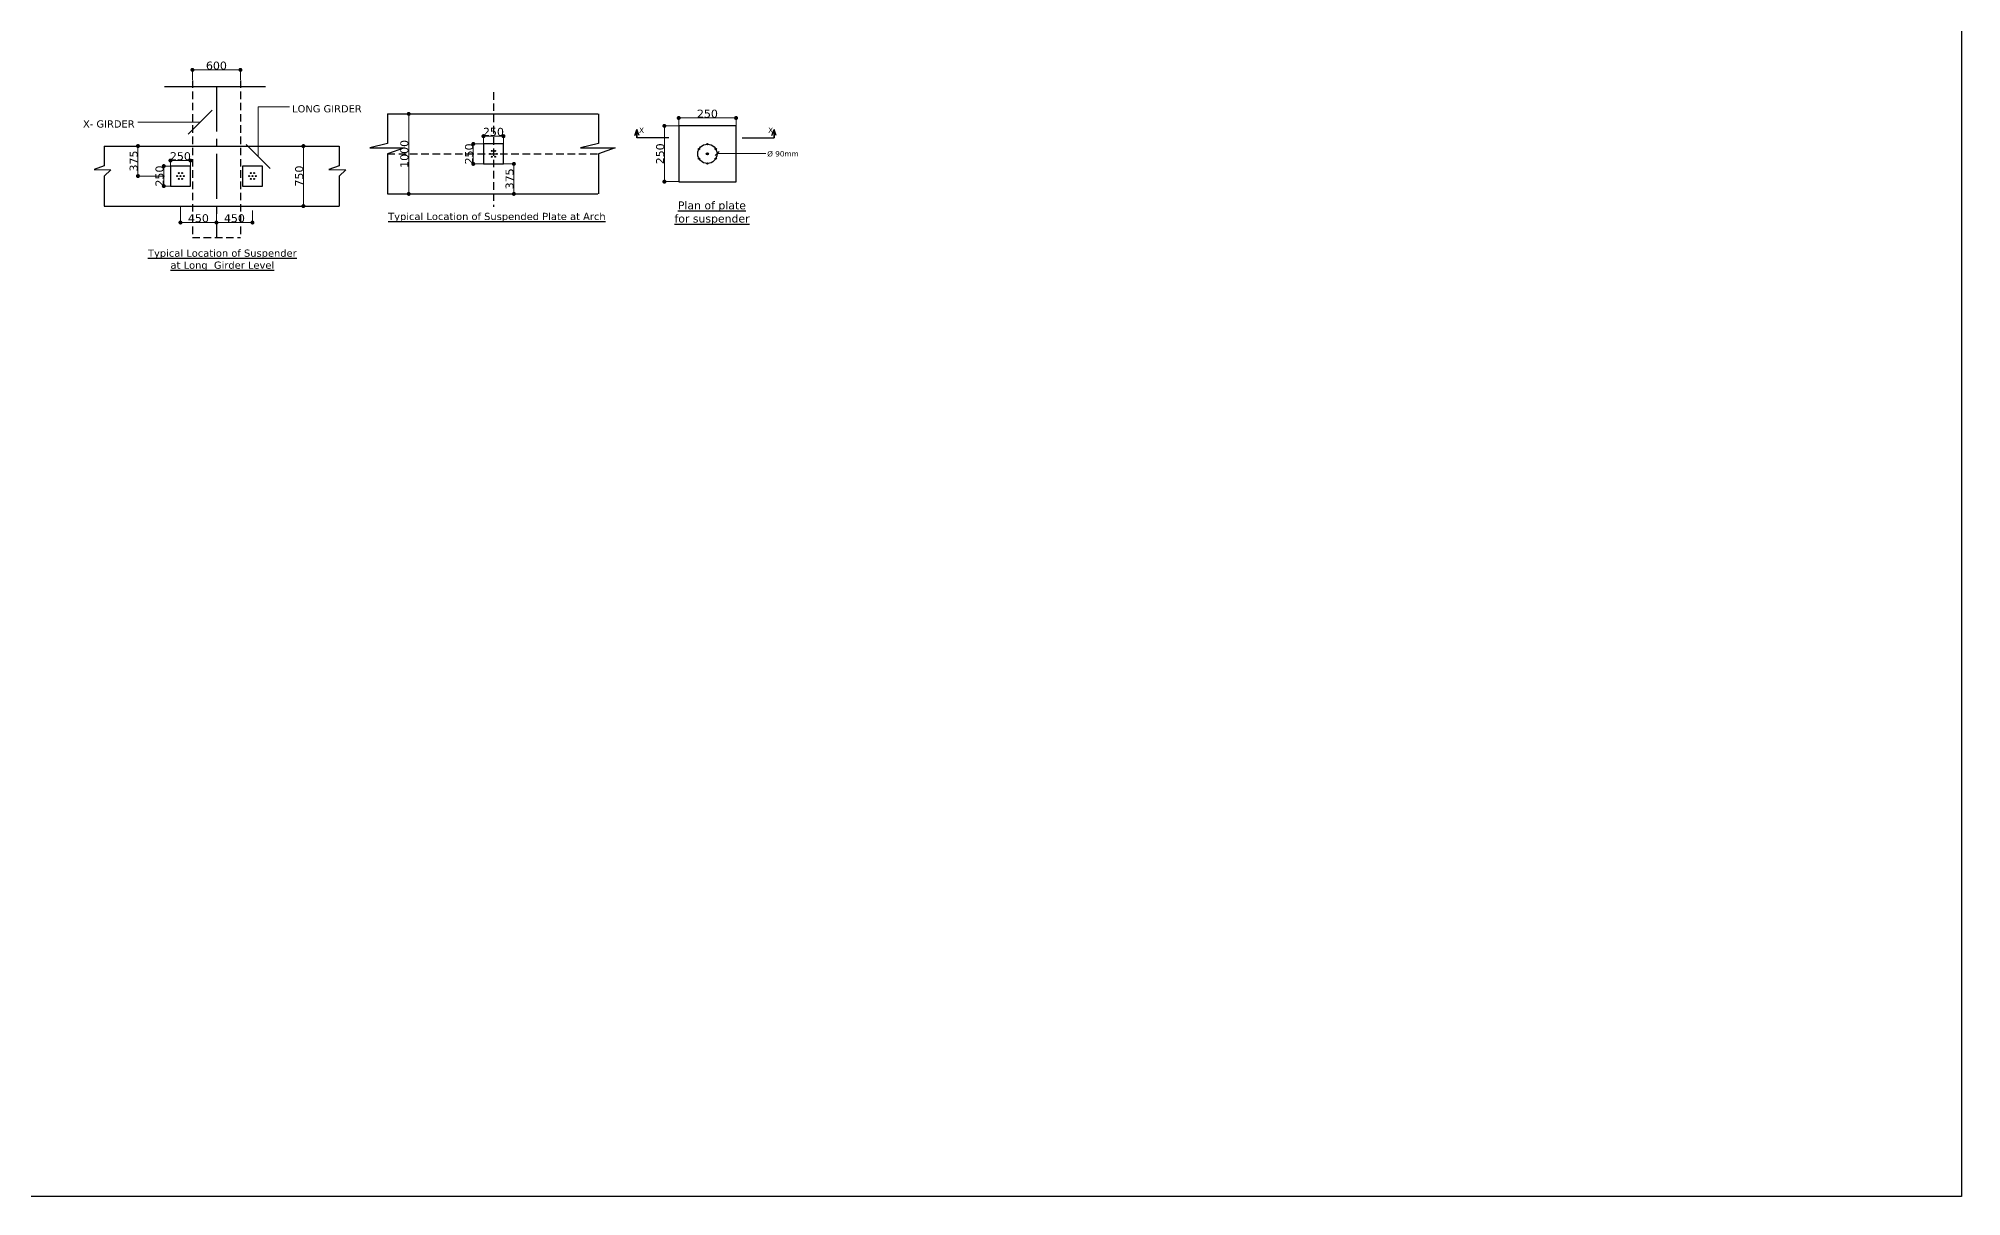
# Model space of a CAD drawing. Header units: millimetres. Extents: x 1231188 to 3899118, y -5478610 to -489530.
# Drawn here: x 2680499 to 2704531, y -3275968 to -3261491 of the extents above; entities that cross this region are included whole.
import ezdxf

# ---------------------------------------------------------------- set-up
doc = ezdxf.new("R2010")
doc.units = ezdxf.units.MM
doc.header["$LTSCALE"] = 25
doc.header["$MEASUREMENT"] = 0
doc.header["$PDMODE"] = 3
doc.linetypes.add('CENTER2', pattern=[1.125, 0.75, -0.125, 0.125, -0.125])
doc.linetypes.add('DASHED2', pattern=[0.375, 0.25, -0.125])
doc.layers.get('0').update_dxf_attribs({"lineweight": 13})
doc.layers.get('Defpoints').update_dxf_attribs({"color": 230, "lineweight": 9})
doc.styles.add('swis lt cn bt', font='verdana.ttf')
doc.dimstyles.new('meter', dxfattribs={"dimtxt": 150, "dimasz": 5, "dimexe": 3, "dimexo": 4, "dimgap": 1, "dimtad": 1, "dimdec": 0, "dimzin": 0, "dimdsep": 46, "dimtxsty": 'swis lt cn bt', "dimblk": 'OBLIQUE', "dimcen": 3, "dimdle": 3, "dimclrd": 8, "dimclre": 8, "dimclrt": 7, "dimadec": 0, "dimazin": 0, "dimtfac": 1, "dimtdec": 0, "dimtofl": 0, "dimtmove": 1, "dimatfit": 2, "dimldrblk": 'OBLIQUE', "dimfxl": 1, "dimtolj": 1, "dimtzin": 0, "dimlwd": 9, "dimlwe": 9, "dimarcsym": 0})

# ---------------------------------------------------------------- blocks, each defined once
blk = doc.blocks.new('_Dot')
at = {"color": 0, "lineweight": -2}
blk.add_line((-0.5, 0), (-1, 0), dxfattribs=at)
at = {"color": 0, "const_width": 0.5}
blk.add_lwpolyline([(-0.25, 0, 1), (0.25, 0, 1)], format="xyb", close=True, dxfattribs=at)
blk = doc.blocks.new('*D877')
at = {"color": 5, "linetype": 'DASHED2', "lineweight": 9, "ltscale": 100, "transparency": 16777216}
for p, q in [((2682072, -3262836), (2681739, -3262836)), ((2682072, -3263211), (2681739, -3263211))]:
    blk.add_line(p, q, dxfattribs=at)
at = {"color": 8, "lineweight": 9, "ltscale": 100, "transparency": 16777216}
blk.add_line((2681742, -3262886), (2681742, -3263161), dxfattribs=at)
at = {"layer": 'Defpoints', "color": 0, "lineweight": -2, "ltscale": 100, "transparency": 16777216}
for p in [(2682076, -3262836), (2681742, -3263211), (2682076, -3263211)]:
    blk.add_point(p, dxfattribs=at)
at = {"color": 8, "lineweight": 9, "ltscale": 100, "transparency": 16777216, "xscale": 50, "yscale": 50, "zscale": 50}
for p, rotation in [((2681742, -3262836), 90), ((2681742, -3263211), 270)]:
    blk.add_blockref('_Dot', p, dxfattribs=dict(at, rotation=rotation))
at = {"color": 7, "lineweight": -2, "ltscale": 100, "transparency": 16777216, "insert": (2681689, -3263023), "char_height": 100, "attachment_point": 5, "rotation": 90, "style": 'swis lt cn bt'}
blk.add_mtext('\\A1;375', dxfattribs=at)
blk = doc.blocks.new('_Oblique')
at = {"color": 0, "linetype": 'ByBlock', "lineweight": -2}
blk.add_line((-0.5, -0.5), (0.5, 0.5), dxfattribs=at)
blk = doc.blocks.new('*D881')
at = {"color": 5, "linetype": 'DASHED2', "lineweight": 9, "ltscale": 100, "transparency": 16777216}
for p, q in [((2682148, -3263082), (2682148, -3263014)), ((2682398, -3263082), (2682398, -3263014))]:
    blk.add_line(p, q, dxfattribs=at)
at = {"color": 8, "lineweight": 9, "ltscale": 100, "transparency": 16777216}
blk.add_line((2682198, -3263017), (2682348, -3263017), dxfattribs=at)
at = {"layer": 'Defpoints', "color": 0, "lineweight": -2, "ltscale": 100, "transparency": 16777216}
for p in [(2682148, -3263086), (2682398, -3263017), (2682398, -3263086)]:
    blk.add_point(p, dxfattribs=at)
at = {"color": 8, "lineweight": 9, "ltscale": 100, "transparency": 16777216, "xscale": 50, "yscale": 50, "zscale": 50, "rotation": 180}
blk.add_blockref('_Dot', (2682148, -3263017), dxfattribs=at)
at = {"color": 8, "lineweight": 9, "ltscale": 100, "transparency": 16777216, "xscale": 50, "yscale": 50, "zscale": 50}
blk.add_blockref('_Dot', (2682398, -3263017), dxfattribs=at)
at = {"color": 7, "lineweight": -2, "ltscale": 100, "transparency": 16777216, "insert": (2682273, -3262964), "char_height": 100, "attachment_point": 5, "style": 'swis lt cn bt'}
blk.add_mtext('\\A1;250', dxfattribs=at)
blk = doc.blocks.new('*D882')
at = {"color": 5, "linetype": 'DASHED2', "lineweight": 9, "ltscale": 100, "transparency": 16777216}
for p, q in [((2682144, -3263086), (2682062, -3263086)), ((2682144, -3263336), (2682062, -3263336))]:
    blk.add_line(p, q, dxfattribs=at)
at = {"color": 8, "lineweight": 9, "ltscale": 100, "transparency": 16777216}
blk.add_line((2682065, -3263136), (2682065, -3263286), dxfattribs=at)
at = {"layer": 'Defpoints', "color": 0, "lineweight": -2, "ltscale": 100, "transparency": 16777216}
for p in [(2682148, -3263086), (2682065, -3263336), (2682148, -3263336)]:
    blk.add_point(p, dxfattribs=at)
at = {"color": 8, "lineweight": 9, "ltscale": 100, "transparency": 16777216, "xscale": 50, "yscale": 50, "zscale": 50}
for p, rotation in [((2682065, -3263086), 90), ((2682065, -3263336), 270)]:
    blk.add_blockref('_Dot', p, dxfattribs=dict(at, rotation=rotation))
at = {"color": 7, "lineweight": -2, "ltscale": 100, "transparency": 16777216, "insert": (2682012, -3263211), "char_height": 100, "attachment_point": 5, "rotation": 90, "style": 'swis lt cn bt'}
blk.add_mtext('\\A1;250', dxfattribs=at)
blk = doc.blocks.new('*D883')
at = {"color": 5, "linetype": 'DASHED2', "lineweight": 9, "ltscale": 100, "transparency": 16777216}
for p, q in [((2682723, -3263642), (2682723, -3263795)), ((2683173, -3263642), (2683173, -3263795))]:
    blk.add_line(p, q, dxfattribs=at)
at = {"color": 8, "lineweight": 9, "ltscale": 100, "transparency": 16777216}
blk.add_line((2682773, -3263792), (2683123, -3263792), dxfattribs=at)
at = {"layer": 'Defpoints', "color": 0, "lineweight": -2, "ltscale": 100, "transparency": 16777216}
for p in [(2682723, -3263586), (2683173, -3263586), (2683173, -3263792)]:
    blk.add_point(p, dxfattribs=at)
at = {"color": 8, "lineweight": 9, "ltscale": 100, "transparency": 16777216, "xscale": 50, "yscale": 50, "zscale": 50, "rotation": 180}
blk.add_blockref('_Dot', (2682723, -3263792), dxfattribs=at)
at = {"color": 8, "lineweight": 9, "ltscale": 100, "transparency": 16777216, "xscale": 50, "yscale": 50, "zscale": 50}
blk.add_blockref('_Dot', (2683173, -3263792), dxfattribs=at)
at = {"color": 7, "lineweight": -2, "ltscale": 100, "transparency": 16777216, "insert": (2682948, -3263739), "char_height": 100, "attachment_point": 5, "style": 'swis lt cn bt'}
blk.add_mtext('\\A1;450', dxfattribs=at)
blk = doc.blocks.new('*D878')
at = {"color": 5, "linetype": 'DASHED2', "lineweight": 9, "ltscale": 100, "transparency": 16777216}
for p, q in [((2682423, -3262010), (2682423, -3261881)), ((2683023, -3262010), (2683023, -3261881))]:
    blk.add_line(p, q, dxfattribs=at)
at = {"color": 8, "lineweight": 9, "ltscale": 100, "transparency": 16777216}
blk.add_line((2682473, -3261884), (2682973, -3261884), dxfattribs=at)
at = {"layer": 'Defpoints', "color": 0, "lineweight": -2, "ltscale": 100, "transparency": 16777216}
for p in [(2683023, -3261884), (2682423, -3262014), (2683023, -3262014)]:
    blk.add_point(p, dxfattribs=at)
at = {"color": 8, "lineweight": 9, "ltscale": 100, "transparency": 16777216, "xscale": 50, "yscale": 50, "zscale": 50, "rotation": 180}
blk.add_blockref('_Dot', (2682423, -3261884), dxfattribs=at)
at = {"color": 8, "lineweight": 9, "ltscale": 100, "transparency": 16777216, "xscale": 50, "yscale": 50, "zscale": 50}
blk.add_blockref('_Dot', (2683023, -3261884), dxfattribs=at)
at = {"color": 7, "lineweight": -2, "ltscale": 100, "transparency": 16777216, "insert": (2682723, -3261831), "char_height": 100, "attachment_point": 5, "style": 'swis lt cn bt'}
blk.add_mtext('\\A1;600', dxfattribs=at)
blk = doc.blocks.new('*D884')
at = {"color": 5, "linetype": 'DASHED2', "lineweight": 9, "ltscale": 100, "transparency": 16777216}
for p, q in [((2684252, -3262836), (2683807, -3262836)), ((2684252, -3263586), (2683807, -3263586))]:
    blk.add_line(p, q, dxfattribs=at)
at = {"color": 8, "lineweight": 9, "ltscale": 100, "transparency": 16777216}
blk.add_line((2683810, -3262886), (2683810, -3263536), dxfattribs=at)
at = {"layer": 'Defpoints', "color": 0, "lineweight": -2, "ltscale": 100, "transparency": 16777216}
for p in [(2684256, -3262836), (2683810, -3263586), (2684256, -3263586)]:
    blk.add_point(p, dxfattribs=at)
at = {"color": 8, "lineweight": 9, "ltscale": 100, "transparency": 16777216, "xscale": 50, "yscale": 50, "zscale": 50}
for p, rotation in [((2683810, -3262836), 90), ((2683810, -3263586), 270)]:
    blk.add_blockref('_Dot', p, dxfattribs=dict(at, rotation=rotation))
at = {"color": 7, "lineweight": -2, "ltscale": 100, "transparency": 16777216, "insert": (2683757, -3263211), "char_height": 100, "attachment_point": 5, "rotation": 90, "style": 'swis lt cn bt'}
blk.add_mtext('\\A1;750', dxfattribs=at)
blk = doc.blocks.new('*D879')
at = {"color": 5, "linetype": 'DASHED2', "lineweight": 9, "ltscale": 100, "transparency": 16777216}
for p, q in [((2682273, -3263590), (2682273, -3263795)), ((2682723, -3263590), (2682723, -3263795))]:
    blk.add_line(p, q, dxfattribs=at)
at = {"color": 8, "lineweight": 9, "ltscale": 100, "transparency": 16777216}
blk.add_line((2682673, -3263792), (2682323, -3263792), dxfattribs=at)
at = {"layer": 'Defpoints', "color": 0, "lineweight": -2, "ltscale": 100, "transparency": 16777216}
for p in [(2682273, -3263586), (2682723, -3263586), (2682273, -3263792)]:
    blk.add_point(p, dxfattribs=at)
at = {"color": 8, "lineweight": 9, "ltscale": 100, "transparency": 16777216, "xscale": 50, "yscale": 50, "zscale": 50, "rotation": 180}
blk.add_blockref('_Dot', (2682273, -3263792), dxfattribs=at)
at = {"color": 8, "lineweight": 9, "ltscale": 100, "transparency": 16777216, "xscale": 50, "yscale": 50, "zscale": 50}
blk.add_blockref('_Dot', (2682723, -3263792), dxfattribs=at)
at = {"color": 7, "lineweight": -2, "ltscale": 100, "transparency": 16777216, "insert": (2682498, -3263739), "char_height": 100, "attachment_point": 5, "style": 'swis lt cn bt'}
blk.add_mtext('\\A1;450', dxfattribs=at)
blk = doc.blocks.new('*D885')
at = {"color": 5, "linetype": 'DASHED2', "lineweight": 9, "ltscale": 100, "transparency": 16777216}
for p, q in [((2686060, -3262805), (2686060, -3262709)), ((2686310, -3262805), (2686310, -3262709))]:
    blk.add_line(p, q, dxfattribs=at)
at = {"color": 8, "lineweight": 9, "ltscale": 100, "transparency": 16777216}
blk.add_line((2686110, -3262712), (2686260, -3262712), dxfattribs=at)
at = {"layer": 'Defpoints', "color": 0, "lineweight": -2, "ltscale": 100, "transparency": 16777216}
for p in [(2686060, -3262809), (2686310, -3262712), (2686310, -3262809)]:
    blk.add_point(p, dxfattribs=at)
at = {"color": 8, "lineweight": 9, "ltscale": 100, "transparency": 16777216, "xscale": 50, "yscale": 50, "zscale": 50, "rotation": 180}
blk.add_blockref('_Dot', (2686060, -3262712), dxfattribs=at)
at = {"color": 8, "lineweight": 9, "ltscale": 100, "transparency": 16777216, "xscale": 50, "yscale": 50, "zscale": 50}
blk.add_blockref('_Dot', (2686310, -3262712), dxfattribs=at)
at = {"color": 7, "lineweight": -2, "ltscale": 100, "transparency": 16777216, "insert": (2686185, -3262659), "char_height": 100, "attachment_point": 5, "style": 'swis lt cn bt'}
blk.add_mtext('\\A1;250', dxfattribs=at)
blk = doc.blocks.new('*D886')
at = {"color": 5, "linetype": 'DASHED2', "lineweight": 9, "ltscale": 100, "transparency": 16777216}
for p, q in [((2686056, -3262809), (2685930, -3262809)), ((2686056, -3263059), (2685930, -3263059))]:
    blk.add_line(p, q, dxfattribs=at)
at = {"color": 8, "lineweight": 9, "ltscale": 100, "transparency": 16777216}
blk.add_line((2685933, -3262859), (2685933, -3263009), dxfattribs=at)
at = {"layer": 'Defpoints', "color": 0, "lineweight": -2, "ltscale": 100, "transparency": 16777216}
for p in [(2686060, -3262809), (2685933, -3263059), (2686060, -3263059)]:
    blk.add_point(p, dxfattribs=at)
at = {"color": 8, "lineweight": 9, "ltscale": 100, "transparency": 16777216, "xscale": 50, "yscale": 50, "zscale": 50}
for p, rotation in [((2685933, -3262809), 90), ((2685933, -3263059), 270)]:
    blk.add_blockref('_Dot', p, dxfattribs=dict(at, rotation=rotation))
at = {"color": 7, "lineweight": -2, "ltscale": 100, "transparency": 16777216, "insert": (2685880, -3262934), "char_height": 100, "attachment_point": 5, "rotation": 90, "style": 'swis lt cn bt'}
blk.add_mtext('\\A1;250', dxfattribs=at)
blk = doc.blocks.new('*D887')
at = {"color": 5, "linetype": 'DASHED2', "lineweight": 9, "ltscale": 100, "transparency": 16777216}
for p, q in [((2686314, -3263059), (2686443, -3263059)), ((2686314, -3263434), (2686443, -3263434))]:
    blk.add_line(p, q, dxfattribs=at)
at = {"color": 8, "lineweight": 9, "ltscale": 100, "transparency": 16777216}
blk.add_line((2686440, -3263109), (2686440, -3263384), dxfattribs=at)
at = {"layer": 'Defpoints', "color": 0, "lineweight": -2, "ltscale": 100, "transparency": 16777216}
for p in [(2686310, -3263059), (2686310, -3263434), (2686440, -3263434)]:
    blk.add_point(p, dxfattribs=at)
at = {"color": 8, "lineweight": 9, "ltscale": 100, "transparency": 16777216, "xscale": 50, "yscale": 50, "zscale": 50}
for p, rotation in [((2686440, -3263059), 90), ((2686440, -3263434), 270)]:
    blk.add_blockref('_Dot', p, dxfattribs=dict(at, rotation=rotation))
at = {"color": 7, "lineweight": -2, "ltscale": 100, "transparency": 16777216, "insert": (2686387, -3263246), "char_height": 100, "attachment_point": 5, "rotation": 90, "style": 'swis lt cn bt'}
blk.add_mtext('\\A1;375', dxfattribs=at)
blk = doc.blocks.new('*D880')
at = {"color": 5, "linetype": 'DASHED2', "lineweight": 9, "ltscale": 100, "transparency": 16777216}
for p, q in [((2684865, -3262434), (2685129, -3262434)), ((2684999, -3263434), (2685129, -3263434))]:
    blk.add_line(p, q, dxfattribs=at)
at = {"color": 8, "lineweight": 9, "ltscale": 100, "transparency": 16777216}
blk.add_line((2685126, -3262484), (2685126, -3263384), dxfattribs=at)
at = {"layer": 'Defpoints', "color": 0, "lineweight": -2, "ltscale": 100, "transparency": 16777216}
for p in [(2684861, -3262434), (2684995, -3263434), (2685126, -3263434)]:
    blk.add_point(p, dxfattribs=at)
at = {"color": 8, "lineweight": 9, "ltscale": 100, "transparency": 16777216, "xscale": 50, "yscale": 50, "zscale": 50}
for p, rotation in [((2685126, -3262434), 90), ((2685126, -3263434), 270)]:
    blk.add_blockref('_Dot', p, dxfattribs=dict(at, rotation=rotation))
at = {"color": 7, "lineweight": -2, "ltscale": 100, "transparency": 16777216, "insert": (2685072, -3262934), "char_height": 100, "attachment_point": 5, "rotation": 90, "style": 'swis lt cn bt'}
blk.add_mtext('\\A1;1000', dxfattribs=at)
blk = doc.blocks.new('*D888')
at = {"color": 5, "linetype": 'DASHED2', "lineweight": 9, "ltscale": 100, "transparency": 16777216}
for p, q in [((2688500, -3262580), (2688500, -3262482)), ((2689217, -3262580), (2689217, -3262482))]:
    blk.add_line(p, q, dxfattribs=at)
at = {"color": 8, "lineweight": 9, "ltscale": 100, "transparency": 16777216}
blk.add_line((2688550, -3262485), (2689167, -3262485), dxfattribs=at)
at = {"layer": 'Defpoints', "color": 0, "lineweight": -2, "ltscale": 100, "transparency": 16777216}
for p in [(2688500, -3262584), (2689217, -3262485), (2689217, -3262584)]:
    blk.add_point(p, dxfattribs=at)
at = {"color": 8, "lineweight": 9, "ltscale": 100, "transparency": 16777216, "xscale": 50, "yscale": 50, "zscale": 50, "rotation": 180}
blk.add_blockref('_Dot', (2688500, -3262485), dxfattribs=at)
at = {"color": 8, "lineweight": 9, "ltscale": 100, "transparency": 16777216, "xscale": 50, "yscale": 50, "zscale": 50}
blk.add_blockref('_Dot', (2689217, -3262485), dxfattribs=at)
at = {"color": 7, "lineweight": -2, "ltscale": 100, "transparency": 16777216, "insert": (2688859, -3262432), "char_height": 100, "attachment_point": 5, "style": 'swis lt cn bt'}
blk.add_mtext('\\A1;250', dxfattribs=at)
blk = doc.blocks.new('*D889')
at = {"color": 5, "linetype": 'DASHED2', "lineweight": 9, "ltscale": 100, "transparency": 16777216}
for p, q in [((2688496, -3262584), (2688318, -3262584)), ((2688496, -3263281), (2688318, -3263281))]:
    blk.add_line(p, q, dxfattribs=at)
at = {"color": 8, "lineweight": 9, "ltscale": 100, "transparency": 16777216}
blk.add_line((2688321, -3262634), (2688321, -3263231), dxfattribs=at)
at = {"layer": 'Defpoints', "color": 0, "lineweight": -2, "ltscale": 100, "transparency": 16777216}
for p in [(2688500, -3262584), (2688321, -3263281), (2688500, -3263281)]:
    blk.add_point(p, dxfattribs=at)
at = {"color": 8, "lineweight": 9, "ltscale": 100, "transparency": 16777216, "xscale": 50, "yscale": 50, "zscale": 50}
for p, rotation in [((2688321, -3262584), 90), ((2688321, -3263281), 270)]:
    blk.add_blockref('_Dot', p, dxfattribs=dict(at, rotation=rotation))
at = {"color": 7, "lineweight": -2, "ltscale": 100, "transparency": 16777216, "insert": (2688268, -3262933), "char_height": 100, "attachment_point": 5, "rotation": 90, "style": 'swis lt cn bt'}
blk.add_mtext('\\A1;250', dxfattribs=at)

msp = doc.modelspace()

# ---------------------------------------------------------------- hatches: boundary and pattern name
at = {"lineweight": -2, "ltscale": 100}
h = msp.add_hatch(color=4, dxfattribs=at)
edge = h.paths.add_edge_path()
edge.add_arc((2688858.54581, -3262932.63943), 13.99841, -120, 240)
edge = h.paths.add_edge_path()
edge.add_arc((2688754.187, -3262872.38784), 7.56753, -120, 240)
h = msp.add_hatch(color=4, dxfattribs=at)
edge = h.paths.add_edge_path()
edge.add_arc((2688858.54581, -3262932.63943), 13.99841, -180, 180)
edge = h.paths.add_edge_path()
edge.add_arc((2688858.54581, -3262812.13626), 7.56753, -180, 180)
h = msp.add_hatch(color=4, dxfattribs=at)
edge = h.paths.add_edge_path()
edge.add_arc((2688858.54581, -3262932.63943), 13.99841, 120, 480)
edge = h.paths.add_edge_path()
edge.add_arc((2688962.90461, -3262872.38784), 7.56753, 120, 480)
h = msp.add_hatch(color=4, dxfattribs=at)
edge = h.paths.add_edge_path()
edge.add_arc((2688858.54581, -3262932.63943), 13.99841, -60, 300)
edge = h.paths.add_edge_path()
edge.add_arc((2688754.187, -3262992.89101), 7.56753, -60, 300)
h = msp.add_hatch(color=4, dxfattribs=at)
edge = h.paths.add_edge_path()
edge.add_arc((2688858.54581, -3262932.63943), 13.99841, 0, 360)
edge = h.paths.add_edge_path()
edge.add_arc((2688858.54581, -3263053.1426), 7.56753, 0, 360)
h = msp.add_hatch(color=4, dxfattribs=at)
edge = h.paths.add_edge_path()
edge.add_arc((2688858.54581, -3262932.63943), 13.99841, 60, 420)
edge = h.paths.add_edge_path()
edge.add_arc((2688962.90461, -3262992.89101), 7.56753, 60, 420)

# ---------------------------------------------------------------- linework, layer by layer
at = {"color": 1, "lineweight": -2, "ltscale": 100}
for p, q in [((2682073.67668, -3262090.25332), (2683337.95344, -3262090.25332)), ((2681321.04725, -3262835.87836), (2681321.04725, -3263083.01827)), ((2684256.01809, -3262835.87836), (2684256.01809, -3263083.01827)), ((2681321.04725, -3263083.01827), (2681193.87749, -3263129.6106)), ((2681193.87749, -3263129.6106), (2681404.62793, -3263131.21743)), ((2681404.62793, -3263131.21743), (2681321.04725, -3263210.87836)), ((2684256.01809, -3263083.01827), (2684128.84833, -3263129.6106)), ((2684128.84833, -3263129.6106), (2684339.59877, -3263131.21743)), ((2684339.59877, -3263131.21743), (2684256.01809, -3263210.87836)), ((2681321.04725, -3263210.87836), (2681321.04725, -3263585.87836)), ((2684256.01809, -3263210.87836), (2684256.01809, -3263585.87836))]:
    msp.add_line(p, q, dxfattribs=at)
at = {"color": 2, "linetype": 'DASHED2', "lineweight": -2, "ltscale": 15}
for p, q in [((2682422.51184, -3262014.37715), (2682422.51184, -3263978.28923)), ((2683022.51184, -3262014.37715), (2683022.51184, -3263978.28923)), ((2686184.79996, -3262163.32519), (2686184.79996, -3263594.99746)), ((2684860.67291, -3262933.58498), (2687489.58456, -3262933.58498)), ((2682422.51184, -3263978.28923), (2683022.51184, -3263978.28923))]:
    msp.add_line(p, q, dxfattribs=at)
at = {"color": 2, "linetype": 'CENTER2', "lineweight": -2, "ltscale": 30}
msp.add_line((2682722.51184, -3262090.25332), (2682722.51184, -3263978.28923), dxfattribs=at)
at = {"color": 4, "lineweight": -2, "ltscale": 100}
for p, q in [((2684860.67291, -3262433.58498), (2687489.58456, -3262433.58498)), ((2684860.67291, -3262433.58498), (2684860.67291, -3262804.07521)), ((2687495.56959, -3262433.58498), (2687495.56959, -3262804.07521)), ((2687977.63915, -3262628.1024), (2687950.59521, -3262702.23628)), ((2687950.59521, -3262702.23628), (2687977.63915, -3262628.1024)), ((2687977.63915, -3262733.42846), (2687977.63915, -3262628.1024)), ((2687977.63915, -3262628.1024), (2687977.63915, -3262733.42846)), ((2687977.63915, -3262733.42846), (2687977.63915, -3262628.1024)), ((2688004.68309, -3262702.23628), (2687977.63915, -3262628.1024)), ((2689665.52539, -3262702.23628), (2689692.56933, -3262628.1024)), ((2689692.56933, -3262628.1024), (2689692.56933, -3262733.42846)), ((2689692.56933, -3262733.42846), (2689692.56933, -3262628.1024)), ((2689719.61327, -3262702.23628), (2689692.56933, -3262628.1024)), ((2681321.04725, -3262835.87836), (2684256.01809, -3262835.87836)), ((2684860.67291, -3262804.07521), (2684639.1462, -3262856.32613)), ((2684639.1462, -3262856.32613), (2685071.95571, -3262856.32613)), ((2685071.95571, -3262856.32613), (2684860.67291, -3262933.58498)), ((2687495.56959, -3262804.07521), (2687274.04288, -3262856.32613)), ((2687274.04288, -3262856.32613), (2687706.85239, -3262856.32613)), ((2687706.85239, -3262856.32613), (2687495.56959, -3262933.58498)), ((2688378.1166, -3262733.42846), (2687977.63915, -3262733.42846)), ((2689292.09187, -3262733.42846), (2689692.56933, -3262733.42846)), ((2684860.67291, -3262933.58498), (2684860.67291, -3263433.58498)), ((2687495.56959, -3262933.58498), (2687495.56959, -3263433.58498)), ((2681321.04725, -3263585.87836), (2684256.01809, -3263585.87836)), ((2684860.67291, -3263433.58498), (2687489.58456, -3263433.58498))]:
    msp.add_line(p, q, dxfattribs=at)
at = {"color": 1, "lineweight": -2, "ltscale": 100}
msp.add_lwpolyline([(2688500.15149, -3263281.25623), (2689216.94012, -3263281.25623), (2689216.94012, -3262584.02262), (2688500.15149, -3262584.02262)], close=True, dxfattribs=at)
at = {"color": 4, "lineweight": -2, "ltscale": 100}
for points in [[(2686059.79996, -3263058.58498), (2686309.79996, -3263058.58498), (2686309.79996, -3262808.58498), (2686059.79996, -3262808.58498)], [(2682147.51184, -3263335.87836), (2682397.51184, -3263335.87836), (2682397.51184, -3263085.87836), (2682147.51184, -3263085.87836)], [(2683047.51184, -3263335.87836), (2683297.51184, -3263335.87836), (2683297.51184, -3263085.87836), (2683047.51184, -3263085.87836)]]:
    msp.add_lwpolyline(points, close=True, dxfattribs=at)
for centre, radius in [((2686163.68297, -3262897.00929), 5.83059), ((2686205.91695, -3262897.00929), 5.83059), ((2688858.54581, -3262932.63943), 120.50317), ((2688754.187, -3262872.38784), 7.56753), ((2688858.54581, -3262812.13626), 7.56753), ((2688962.90461, -3262872.38784), 7.56753), ((2686142.56599, -3262933.58498), 5.83059), ((2686163.68297, -3262970.16067), 5.83059), ((2686184.79996, -3262933.58498), 5.83059), ((2686205.91695, -3262970.16067), 5.83059), ((2686227.03394, -3262933.58498), 5.83059), ((2688754.187, -3262992.89101), 7.56753), ((2688858.54581, -3262932.63943), 13.99841), ((2688858.54581, -3263053.1426), 7.56753), ((2688962.90461, -3262992.89101), 7.56753), ((2682230.27786, -3263210.87836), 5.83059), ((2682251.39485, -3263174.30267), 5.83059), ((2682251.39485, -3263247.45405), 5.83059), ((2682272.51184, -3263210.87836), 5.83059), ((2682293.62882, -3263174.30267), 5.83059), ((2682293.62882, -3263247.45405), 5.83059), ((2682314.74581, -3263210.87836), 5.83059), ((2683130.27786, -3263210.87836), 5.83059), ((2683151.39485, -3263174.30267), 5.83059), ((2683151.39485, -3263247.45405), 5.83059), ((2683172.51184, -3263210.87836), 5.83059), ((2683193.62882, -3263174.30267), 5.83059), ((2683193.62882, -3263247.45405), 5.83059), ((2683214.74581, -3263210.87836), 5.83059)]:
    msp.add_circle(centre, radius, dxfattribs=at)
at = {"layer": 'Defpoints', "lineweight": -2, "ltscale": 100}
msp.add_lwpolyline([(2561858.8838, -3174472.67043), (2704531.3838, -3174472.67043), (2704531.3838, -3275967.67043), (2561858.8838, -3275967.67043)], close=True, dxfattribs=at)

# ---------------------------------------------------------------- texts
at = {"color": 4, "lineweight": -2, "ltscale": 100, "style": 'swis lt cn bt'}
for s, insert, char_height, width, attachment_point in [('LONG GIRDER', (2683668.32121, -3262416.55577), 90, 9952.7008056, 7), ('X- GIRDER', (2681055.1384, -3262606.53179), 90, 9952.7008056, 7), ('X', (2688004.52338, -3262671.21128), 66, 7298.6472575, 7), ('X', (2689617.93219, -3262671.21128), 66, 7298.6472575, 7), ('%%C 90mm ', (2689606.55457, -3262968.76691), 66, 7298.6472575, 7), ('{\\L Plan of plate \\Pfor suspender}', (2688446.57823, -3263820.21464), 99, 10947.9708862, 7), ('{\\LTypical Location of Suspended Plate at Arch}', (2684868.46663, -3263786.23675), 90, 2716.0108126, 7), ('{\\LTypical Location of Suspender at Long  Girder Level}', (2682796.73004, -3264395.31956), 90, 1975.2400189, 8)]:
    msp.add_mtext(s, dxfattribs=dict(at, insert=insert, char_height=char_height, width=width, attachment_point=attachment_point))

# ---------------------------------------------------------------- dimensions: what is measured, and where the dimension line sits
at = {"color": 4, "lineweight": -2, "ltscale": 100}
for base, p1, p2, override, picture, middle in [((2683022.51184, -3261883.83427), (2682422.51184, -3262014.37715), (2683022.51184, -3262014.37715), {"dimtxt": 100, "dimasz": 50, "dimpost": '', "dimblk": 'Dot', "dimclre": 5}, '*D878', (2682722.51184, -3261830.78592)), ((2686309.79996, -3262712.45692), (2686059.79996, -3262808.58498), (2686309.79996, -3262808.58498), {"dimtxt": 100, "dimasz": 50, "dimpost": '', "dimblk": 'Dot', "dimclre": 5}, '*D885', (2686184.79996, -3262659.37499)), ((2682397.51184, -3263016.80873), (2682147.51184, -3263085.87836), (2682397.51184, -3263085.87836), {"dimtxt": 100, "dimasz": 50, "dimpost": '', "dimblk": 'Dot', "dimclre": 5}, '*D881', (2682272.51184, -3262963.72679)), ((2683172.51184, -3263792.11642), (2682722.51184, -3263585.87836), (2683172.51184, -3263585.87836), {"dimtxt": 100, "dimasz": 50, "dimpost": '', "dimblk": 'Dot', "dimclre": 5, "dimfxl": 150, "dimfxlon": 1}, '*D883', (2682947.51184, -3263739.06807))]:
    dim = msp.add_linear_dim(base=base, p1=p1, p2=p2, dimstyle='meter', override=override, dxfattribs=at)
    dim.commit()
    dim.dimension.update_dxf_attribs({"geometry": picture, "text_midpoint": middle})
for base, p1, p2, angle, picture, middle in [((2685125.53865, -3263433.58498), (2684860.67291, -3262433.58498), (2684995.34414, -3263433.58498), 90, '*D880', (2685072.4903, -3262933.58498)), ((2681741.74151, -3263210.87836), (2682076.24807, -3262835.87836), (2682076.24807, -3263210.87836), 90, '*D877', (2681688.65958, -3263023.37836)), ((2683809.80276, -3263585.87836), (2684256.01809, -3262835.87836), (2684256.01809, -3263585.87836), 90, '*D884', (2683756.75441, -3263210.87836)), ((2685933.31584, -3263058.58498), (2686059.79996, -3262808.58498), (2686059.79996, -3263058.58498), 90, '*D886', (2685880.23391, -3262933.58498)), ((2682065.07824, -3263335.87836), (2682147.51184, -3263085.87836), (2682147.51184, -3263335.87836), 90, '*D882', (2682011.99631, -3263210.87836)), ((2686439.99448, -3263433.58498), (2686309.79996, -3263058.58498), (2686309.79996, -3263433.58498), 90, '*D887', (2686386.91254, -3263246.08498)), ((2682272.51184, -3263792.11642), (2682722.51184, -3263585.87836), (2682272.51184, -3263585.87836), 180, '*D879', (2682497.51184, -3263739.06807))]:
    dim = msp.add_linear_dim(base=base, p1=p1, p2=p2, angle=angle, dimstyle='meter', override={"dimtxt": 100, "dimasz": 50, "dimpost": '', "dimblk": 'Dot', "dimclre": 5}, dxfattribs=at)
    dim.commit()
    dim.dimension.update_dxf_attribs({"geometry": picture, "text_midpoint": middle})
dim = msp.add_linear_dim(base=(2689216.94012, -3262485.28977), p1=(2688500.15149, -3262584.02262), p2=(2689216.94012, -3262584.02262), text='250', dimstyle='meter', override={"dimtxt": 100, "dimasz": 50, "dimpost": '', "dimblk": 'Dot', "dimclre": 5}, dxfattribs=at)
dim.commit()
dim.dimension.update_dxf_attribs({"geometry": '*D888', "text_midpoint": (2688858.54581, -3262432.20784)})
dim = msp.add_linear_dim(base=(2688321.2427, -3263281.25623), p1=(2688500.15149, -3262584.02262), p2=(2688500.15149, -3263281.25623), angle=90, text='250', dimstyle='meter', override={"dimtxt": 100, "dimasz": 50, "dimpost": '', "dimblk": 'Dot', "dimclre": 5}, dxfattribs=at)
dim.commit()
dim.dimension.update_dxf_attribs({"geometry": '*D889', "text_midpoint": (2688268.16077, -3262932.63943)})

# ---------------------------------------------------------------- leaders
at = {"color": 1, "lineweight": -2, "ltscale": 100}
for points in [[(2683246.33895, -3262968.35198), (2683246.33895, -3262343.64716), (2683634.33334, -3262343.64716)], [(2682518.52077, -3262537.4553), (2681740.06377, -3262537.4553)]]:
    msp.add_leader(points, dimstyle='meter', override={"dimtxt": 200, "dimasz": 300, "dimgap": 1, "dimtad": 0, "dimpost": '', "dimclre": 5, "dimfxl": 25, "dimfxlon": 1}, dxfattribs=at)
at = {"color": 4, "lineweight": -2, "ltscale": 100}
msp.add_leader([(2688978.97474, -3262928.90412), (2689590.19618, -3262928.90412)], dimstyle='meter', override={"dimtxt": 100, "dimasz": 50, "dimgap": 1, "dimtad": 0, "dimpost": '', "dimclre": 5, "dimfxl": 25, "dimfxlon": 1}, dxfattribs=at)

doc.saveas('drawing.dxf')
